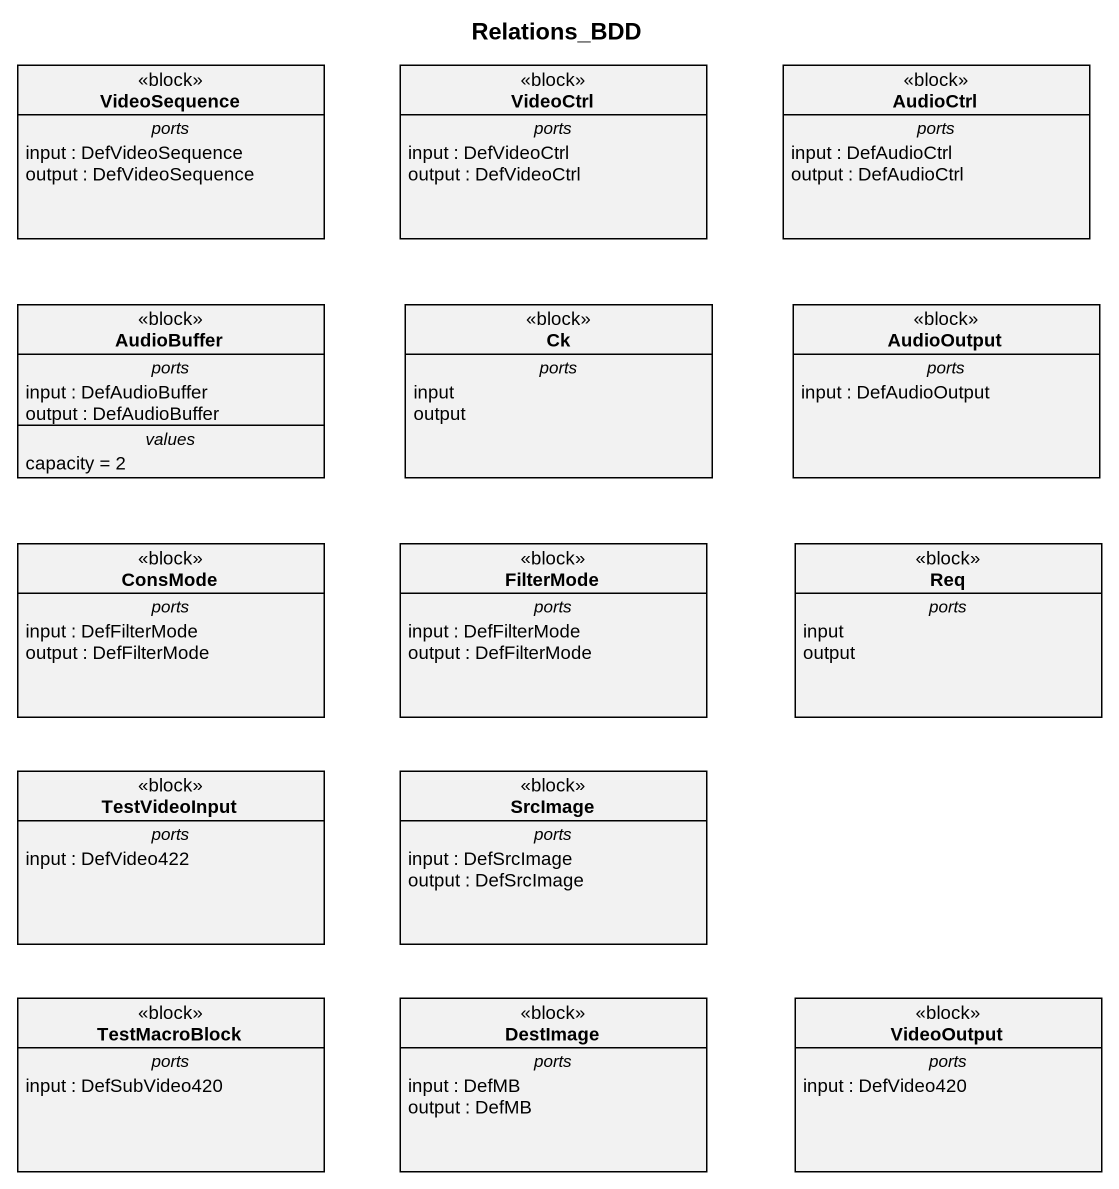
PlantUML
@startuml
title Relations_BDD
hide circle
hide empty members
class VideoSequence <<block>> {
  -- ports --
  input : DefVideoSequence
  output : DefVideoSequence
}
class VideoCtrl <<block>> {
  -- ports --
  input : DefVideoCtrl
  output : DefVideoCtrl
}
class AudioCtrl <<block>> {
  -- ports --
  input : DefAudioCtrl
  output : DefAudioCtrl
}
class AudioBuffer <<block>> {
  -- ports --
  input : DefAudioBuffer
  output : DefAudioBuffer
  -- values --
  capacity = 2
}
class Ck <<block>> {
  -- ports --
  input
  output
}
class AudioOutput <<block>> {
  -- ports --
  input : DefAudioOutput
}
class ConsMode <<block>> {
  -- ports --
  input : DefFilterMode
  output : DefFilterMode
}
class FilterMode <<block>> {
  -- ports --
  input : DefFilterMode
  output : DefFilterMode
}
class Req <<block>> {
  -- ports --
  input
  output
}
class TestVideoInput <<block>> {
  -- ports --
  input : DefVideo422
}
class SrcImage <<block>> {
  -- ports --
  input : DefSrcImage
  output : DefSrcImage
}
class TestMacroBlock <<block>> {
  -- ports --
  input : DefSubVideo420
}
class DestImage <<block>> {
  -- ports --
  input : DefMB
  output : DefMB
}
class VideoOutput <<block>> {
  -- ports --
  input : DefVideo420
}
@enduml
